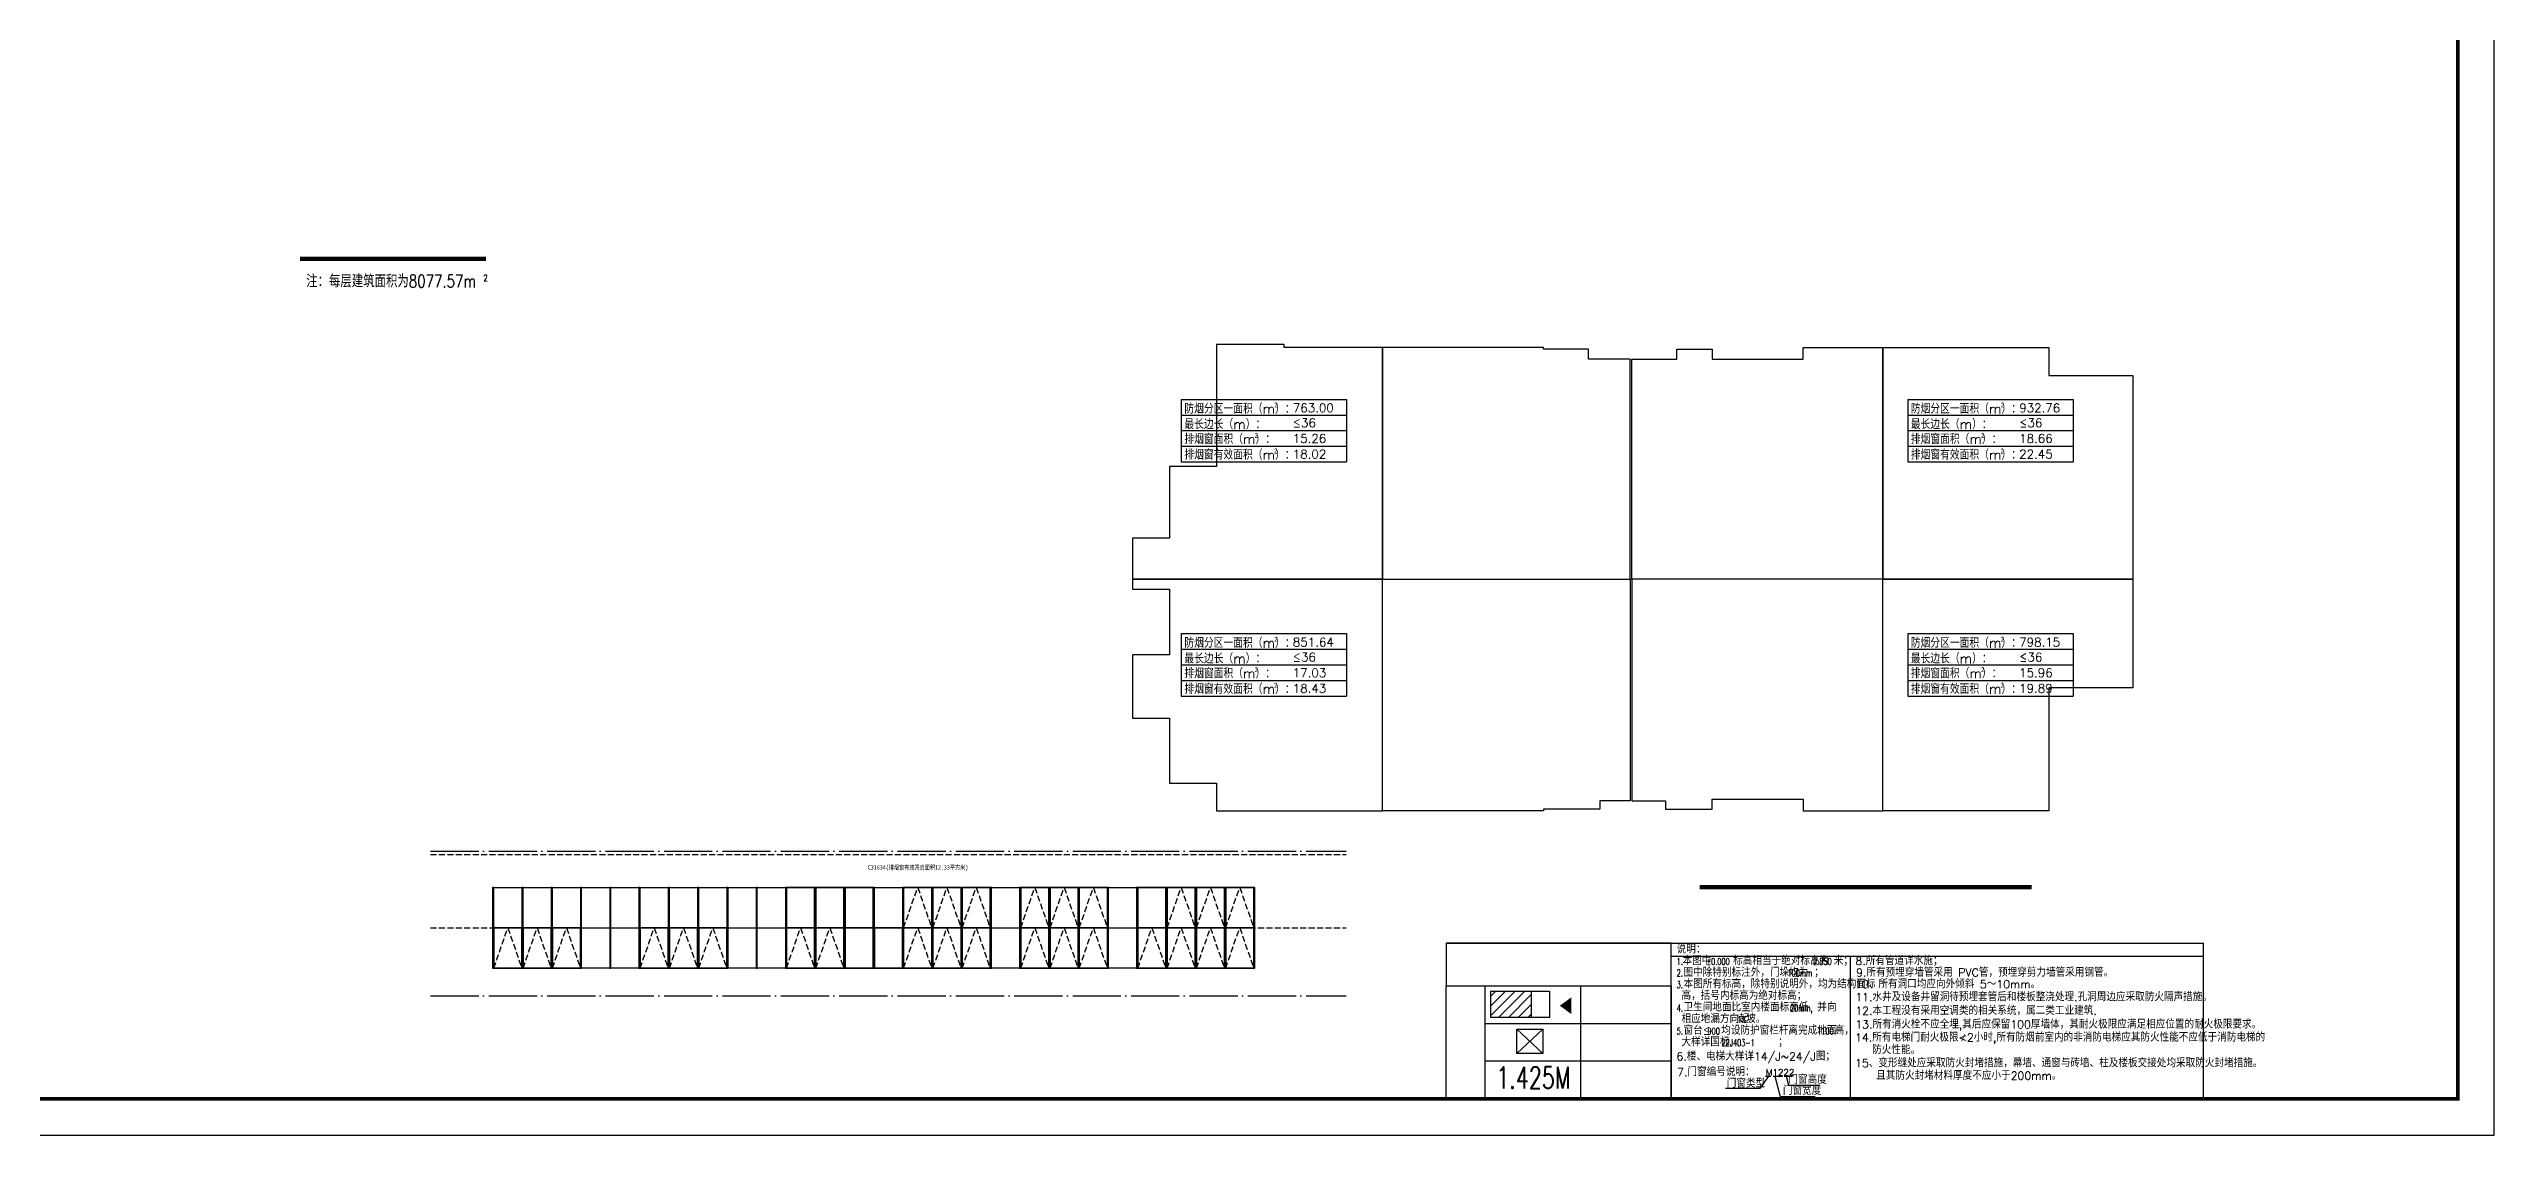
# Model space of a CAD drawing. Extents: x 6843040 to 15500510, y -6507076 to -4940511.
# Drawn here: x 8927249 to 9028604, y -5601001 to -5555980 of the extents above; entities that cross this region are included whole.
import ezdxf

# ---------------------------------------------------------------- set-up
doc = ezdxf.new("R2010")
doc.units = 0
doc.header["$LTSCALE"] = 1000
doc.header["$MEASUREMENT"] = 0
doc.linetypes.add('DASH', pattern=[0.35, 0.25, -0.1])
doc.linetypes.add('DOTE', pattern=[2.42, 2, -0.2, 0.02, -0.2])
doc.layers.add('-有效面积', color=6, linetype='Continuous', plot=False)
for name, color, linetype in [('AC-文字', 3, 'Continuous'), ('DIM_SYMB', 3, 'Continuous'), ('DOTE', 8, 'DOTE'), ('E_LINE_6', 11, 'Continuous'), ('plan-1', 40, 'Continuous'), ('PUB_TEXT', 7, 'Continuous'), ('PUB_TITLE', 4, 'Continuous'), ('TEXT', 7, 'Continuous'), ('WINDOW', 4, 'Continuous'), ('防火分区线', 2, 'Continuous')]:
    doc.layers.add(name, color=color, linetype=linetype)
doc.layers.add('公共层-表格', color=3, linetype='Continuous', lineweight=25)
doc.styles.add('-宋体', font='', dxfattribs={"width": 0.8})
doc.styles.add('_HZTXT', font='SIMPLEX', dxfattribs={"width": 0.9, "bigfont": 'HZTXT'})
doc.styles.add('_TCH_DIM', font='SIMPLEX', dxfattribs={"bigfont": 'GBCBIG'})
doc.styles.add('DIM_FONT', font='SIMPLEX', dxfattribs={"width": 0.7, "bigfont": 'GBCBIG'})
doc.styles.get("Standard").update_dxf_attribs({"font": 'gbenor.shx', "bigfont": 'gbcbig.shx'})
doc.styles.get('-宋体').set_extended_font_data('SimSun')

# ---------------------------------------------------------------- blocks, each defined once
blk = doc.blocks.new('5py')
at = {"layer": '-有效面积'}
for points in [[(8841769, -5107413), (8841769, -5076113), (8829019, -5076113), (8829019, -5075713), (8820269, -5075713), (8820269, -5091513), (8814169, -5091513), (8814169, -5100813), (8809369, -5100813), (8809369, -5106113), (8841769, -5106113)], [(8809369, -5106113), (8809369, -5107413), (8814169, -5107413), (8814169, -5115913), (8809369, -5115913), (8809369, -5124113), (8814169, -5124113), (8814169, -5132513), (8820269, -5132513), (8820269, -5136113), (8841769, -5136113), (8841769, -5106113), (8809369, -5106113)]]:
    blk.add_lwpolyline(points, dxfattribs=at)
for points in [[(8873844, -5106113), (8873844, -5077613), (8868444, -5077613), (8868444, -5076313), (8862619, -5076313), (8862619, -5076113), (8841769, -5076113), (8841769, -5106113)], [(8874044, -5106113), (8874044, -5077613), (8879894, -5077613), (8879894, -5076313), (8884469, -5076313), (8884469, -5077613), (8896269, -5077613), (8896269, -5076113), (8906569, -5076113), (8906569, -5106113)], [(8906569, -5076113), (8928069, -5076113), (8928069, -5079713), (8938969, -5079713), (8938969, -5106113), (8906569, -5106113)], [(8841769, -5106113), (8873844, -5106113), (8873844, -5134814), (8869919, -5134814), (8869919, -5135913), (8862619, -5135913), (8862619, -5136113), (8841769, -5136113)], [(8906569, -5106113), (8874044, -5106113), (8874044, -5134814), (8878419, -5134814), (8878419, -5135913), (8884469, -5135913), (8884469, -5134613), (8896269, -5134613), (8896269, -5136113), (8906569, -5136113)], [(8906569, -5106113), (8938969, -5106113), (8938969, -5120164), (8928069, -5120164), (8928069, -5136113), (8906569, -5136113)]]:
    blk.add_lwpolyline(points, close=True, dxfattribs=at)
blk = doc.blocks.new('298889')
h = blk.add_hatch()
h.set_pattern_fill('ANSI31', color=8, scale=200, style=0)
h.set_pattern_definition([(45, (205213.04, 6224.37), (-224.5064, 224.5064), [])])
h.paths.add_polyline_path([(175842, 366488), (173981, 366488), (173981, 365276), (175842, 365276)])
for p, q in [((173706, 366739), (173706, 361544)), ((178111, 366739), (178111, 361544)), ((173706, 365008), (182306, 365008)), ((173706, 363276), (182306, 363276))]:
    blk.add_line(p, q)
at = {"color": 8}
blk.add_line((174452, 363276), (182306, 363276), dxfattribs=at)
blk.add_lwpolyline([(171915, 368702), (182306, 368702)])
for points in [[(171915, 366739), (182306, 366739), (182306, 368702), (171915, 368702)], [(171915, 366739), (182306, 366739), (182306, 361544), (171915, 361544)]]:
    blk.add_lwpolyline(points, close=True)
at = {"layer": '防火分区线'}
for p, q in [((175842, 366488), (175842, 365276)), ((176374, 364743), (175173, 363619)), ((175173, 364743), (176374, 363619))]:
    blk.add_line(p, q, dxfattribs=at)
for points in [[(173981, 366488), (176682, 366488), (176682, 365276), (173981, 365276)], [(175173, 364743), (176374, 364743), (176374, 363619), (175173, 363619)]]:
    blk.add_lwpolyline(points, close=True, dxfattribs=at)
blk.add_lwpolyline([(177161, 365823, 0, 768, 0), (177689, 365823, 768, 768, 0)], format="xyseb", dxfattribs=at)
at = {"layer": 'PUB_TEXT', "style": 'DIM_FONT', "width": 0.7}
blk.add_text('1.425M', height=1000, dxfattribs=at).set_placement((174230, 362003))
blk = doc.blocks.new('rerer')
at = {"layer": 'PUB_TEXT'}
for p, q in [((13576247, 1331561), (13575884, 1331048)), ((13576122, 1331561), (13576334, 1331561)), ((13576431, 1331561), (13576820, 1331561)), ((13576503, 1331561), (13576726, 1330721)), ((13576885, 1331561), (13577233, 1331561)), ((13576967, 1331561), (13577064, 1331179)), ((13575884, 1331048), (13574470, 1331048)), ((13576726, 1330721), (13578166, 1330721)), ((13577064, 1331179), (13578357, 1331179))]:
    blk.add_line(p, q, dxfattribs=at)
at = {"layer": 'WINDOW'}
for p, q in [((13572233, 1330640), (13572233, 1337035)), ((13572233, 1337035), (13594180, 1337035)), ((13572233, 1336507), (13594180, 1336507)), ((13579614, 1336507), (13579614, 1330640)), ((13594180, 1330640), (13594180, 1337035)), ((13594180, 1330640), (13572233, 1330640))]:
    blk.add_line(p, q, dxfattribs=at)
at = {"layer": 'PUB_TEXT', "style": '_HZTXT'}
for s, height, p in [('说明：', 330, (13572456, 1336622)), ('本图中', 330, (13572701, 1336143)), ('标高相当于绝对标高为', 330, (13574785, 1336143)), ('米；', 330, (13578933, 1336143)), ('8.所有管道详水施；', 330, (13579831, 1336143)), ('本图所有标高，除特别说明外，均为结构面标', 330, (13572739, 1335186)), ('图中除特别标注外，门垛均为', 330, (13572739, 1335665)), ('；', 330, (13578122, 1335665)), ('10、所有洞口均应向外倾斜 5～10mm。', 330, (13579813, 1335186)), ('9.所有预埋穿墙管采用 PVC管，预埋穿剪力墙管采用钢管。', 330, (13579855, 1335665)), ('高，括号内标高为绝对标高；', 330, (13572655, 1334708)), ('卫生间地面比室内楼面标高低', 330, (13572739, 1334229)), ('并向', 330, (13578256, 1334229)), ('11.水井及设备井留洞待预埋套管后和楼板整浇处理.孔洞周边应采取防火隔声措施。', 330, (13579824, 1334654)), ('12.本工程没有采用空调类的相关系统，属二类工业建筑.', 330, (13579824, 1334089)), ('相应地漏方向起', 330, (13572655, 1333751)), ('窗台≤', 330, (13572739, 1333272)), ('均设防护窗栏杆离完成地面', 330, (13574294, 1333272)), ('坡。', 330, (13575324, 1333751)), ('高，', 330, (13578971, 1333272)), ('14.所有电梯门耐火极限≮2小时,所有防烟前室内的非消防电梯应其防火性能不应低于消防电梯的', 330, (13579813, 1332987)), ('13.所有消火栓不应全埋,其后应保留100厚墙体，其耐火极限应满足相应位置的耐火极限要求。', 330, (13579824, 1333524)), ('6.楼、电梯大样详14/J~24/J图； ', 330, (13572449, 1332204)), ('大样详国标', 330, (13572655, 1332794)), ('；', 330, (13576638, 1332794)), ('15、变形缝处应采取防火封堵措施，幕墙、通窗与砖墙、柱及楼板交接处均采取防火封堵措施。', 330, (13579813, 1331931)), ('防火性能。', 330, (13580517, 1332471)), ('7.门窗编号说明：', 330, (13572474, 1331561)), ('门窗类型', 330, (13574521, 1331087)), ('M1222', 264, (13576135, 1331580)), ('门窗高度', 330, (13577064, 1331246)), ('且其防火封堵材料厚度不应小于200mm。', 330, (13580686, 1331412)), ('门窗宽度', 330, (13576837, 1330789))]:
    blk.add_text(s, height=height, dxfattribs=at).set_placement(p)
at = {"layer": 'PUB_TEXT', "style": '_HZTXT', "width": 0.697674}
for s, p in [('1.', (13572456, 1336143)), ('%%P0.000', (13573691, 1336143)), ('2.850', (13578085, 1336143)), ('2.', (13572456, 1335665)), ('3.', (13572456, 1335186)), ('100mm', (13577029, 1335665)), ('4.', (13572456, 1334229)), ('20mm,', (13577132, 1334229)), ('5.', (13572456, 1333272)), ('900', (13573729, 1333272)), ('1%', (13574965, 1333751)), ('1100', (13578254, 1333272)), ('22J403-1', (13574305, 1332794))]:
    blk.add_text(s, height=283.8, dxfattribs=at).set_placement(p)

msp = doc.modelspace()

# ---------------------------------------------------------------- linework, layer by layer
at = {"layer": 'DIM_SYMB', "const_width": 175}
for points in [[(8937651.3, -5564679.4), (8945361.7, -5564679.4)], [(8995677.5, -5590727), (9009436.7, -5590727)]]:
    msp.add_lwpolyline(points, dxfattribs=at)
at = {"layer": 'DOTE'}
for p, q in [((8943066.4, -5589235.1), (8981019.1, -5589235.1)), ((8943066.4, -5595235.1), (8981019.1, -5595235.1))]:
    msp.add_line(p, q, dxfattribs=at)
at = {"layer": 'DOTE', "linetype": 'DASH'}
for p, q in [((8943066.4, -5589365.1), (8981019.1, -5589365.1)), ((8943066.4, -5592410.1), (8981019.1, -5592410.1))]:
    msp.add_line(p, q, dxfattribs=at)
at = {"layer": 'E_LINE_6'}
for points in [[(8945691.1, -5590735.1), (8945641.1, -5590735.1), (8945641.1, -5594085.1), (8945691.1, -5594085.1)], [(8946904.6, -5590735.1), (8946854.6, -5590735.1), (8946854.6, -5594085.1), (8946904.6, -5594085.1)], [(8948118.1, -5590735.1), (8948068.1, -5590735.1), (8948068.1, -5594085.1), (8948118.1, -5594085.1)], [(8949331.5, -5590735.1), (8949281.5, -5590735.1), (8949281.5, -5594085.1), (8949331.5, -5594085.1)], [(8950545, -5590735.1), (8950495, -5590735.1), (8950495, -5594085.1), (8950545, -5594085.1)], [(8951758.5, -5590735.1), (8951708.5, -5590735.1), (8951708.5, -5594085.1), (8951758.5, -5594085.1)], [(8952971.9, -5590735.1), (8952921.9, -5590735.1), (8952921.9, -5594085.1), (8952971.9, -5594085.1)], [(8954185.4, -5590735.1), (8954135.4, -5590735.1), (8954135.4, -5594085.1), (8954185.4, -5594085.1)], [(8955398.8, -5590735.1), (8955348.8, -5590735.1), (8955348.8, -5594085.1), (8955398.8, -5594085.1)], [(8956612.3, -5590735.1), (8956562.3, -5590735.1), (8956562.3, -5594085.1), (8956612.3, -5594085.1)], [(8957825.8, -5590735.1), (8957775.8, -5590735.1), (8957775.8, -5594085.1), (8957825.8, -5594085.1)], [(8959039.2, -5590735.1), (8958989.2, -5590735.1), (8958989.2, -5594085.1), (8959039.2, -5594085.1)], [(8960252.7, -5590735.1), (8960202.7, -5590735.1), (8960202.7, -5594085.1), (8960252.7, -5594085.1)], [(8961466.1, -5590735.1), (8961416.1, -5590735.1), (8961416.1, -5594085.1), (8961466.1, -5594085.1)], [(8962679.6, -5590735.1), (8962629.6, -5590735.1), (8962629.6, -5594085.1), (8962679.6, -5594085.1)], [(8963893.1, -5590735.1), (8963843.1, -5590735.1), (8963843.1, -5594085.1), (8963893.1, -5594085.1)], [(8966320, -5590735.1), (8966270, -5590735.1), (8966270, -5594085.1), (8966320, -5594085.1)], [(8967533.5, -5590735.1), (8967483.5, -5590735.1), (8967483.5, -5594085.1), (8967533.5, -5594085.1)], [(8968746.9, -5590735.1), (8968696.9, -5590735.1), (8968696.9, -5594085.1), (8968746.9, -5594085.1)], [(8969960.4, -5590735.1), (8969910.4, -5590735.1), (8969910.4, -5594085.1), (8969960.4, -5594085.1)], [(8971173.8, -5590735.1), (8971123.8, -5590735.1), (8971123.8, -5594085.1), (8971173.8, -5594085.1)], [(8972387.3, -5590735.1), (8972337.3, -5590735.1), (8972337.3, -5594085.1), (8972387.3, -5594085.1)], [(8973600.8, -5590735.1), (8973550.8, -5590735.1), (8973550.8, -5594085.1), (8973600.8, -5594085.1)], [(8974814.2, -5590735.1), (8974764.2, -5590735.1), (8974764.2, -5594085.1), (8974814.2, -5594085.1)], [(8976027.7, -5590735.1), (8975977.7, -5590735.1), (8975977.7, -5594085.1), (8976027.7, -5594085.1)], [(8977241.1, -5590735.1), (8977191.1, -5590735.1), (8977191.1, -5594085.1), (8977241.1, -5594085.1)]]:
    msp.add_lwpolyline(points, close=True, dxfattribs=at)
at = {"layer": 'PUB_TITLE'}
msp.add_lwpolyline([(8850254.4, -5601001.4), (9028604.4, -5601001.4), (9028604.4, -5474851.4), (8850254.4, -5474851.4)], close=True, dxfattribs=at)
at = {"layer": 'PUB_TITLE', "const_width": 150}
msp.add_lwpolyline([(8854004.4, -5599501.4), (9027104.4, -5599501.4), (9027104.4, -5476351.4), (8854004.4, -5476351.4)], close=True, dxfattribs=at)
at = {"layer": 'WINDOW'}
for points in [[(8945641.1, -5590735.1), (8977241.1, -5590735.1)], [(8945641.1, -5592410.1), (8977241.1, -5592410.1)], [(8977241.1, -5594085.1), (8945641.1, -5594085.1)]]:
    msp.add_lwpolyline(points, dxfattribs=at)
for points in [[(8957825.8, -5592410.1), (8958989.2, -5592410.1), (8958989.2, -5590735.1), (8957825.8, -5590735.1)], [(8959039.2, -5592410.1), (8960202.7, -5592410.1), (8960202.7, -5590735.1), (8959039.2, -5590735.1)], [(8960252.7, -5592410.1), (8961416.1, -5592410.1), (8961416.1, -5590735.1), (8960252.7, -5590735.1)], [(8962679.6, -5592410.1), (8963843.1, -5592410.1), (8963843.1, -5590735.1), (8962679.6, -5590735.1)], [(8963893.1, -5592410.1), (8965056.5, -5592410.1), (8965056.5, -5590735.1), (8963893.1, -5590735.1)], [(8965106.5, -5592410.1), (8966270, -5592410.1), (8966270, -5590735.1), (8965106.5, -5590735.1)], [(8967533.5, -5592410.1), (8968696.9, -5592410.1), (8968696.9, -5590735.1), (8967533.5, -5590735.1)], [(8968746.9, -5592410.1), (8969910.4, -5592410.1), (8969910.4, -5590735.1), (8968746.9, -5590735.1)], [(8969960.4, -5592410.1), (8971123.8, -5592410.1), (8971123.8, -5590735.1), (8969960.4, -5590735.1)], [(8972387.3, -5592410.1), (8973550.8, -5592410.1), (8973550.8, -5590735.1), (8972387.3, -5590735.1)], [(8973600.8, -5592410.1), (8974764.2, -5592410.1), (8974764.2, -5590735.1), (8973600.8, -5590735.1)], [(8974814.2, -5592410.1), (8975977.7, -5592410.1), (8975977.7, -5590735.1), (8974814.2, -5590735.1)], [(8976027.7, -5592410.1), (8977191.1, -5592410.1), (8977191.1, -5590735.1), (8976027.7, -5590735.1)], [(8945691.1, -5594085.1), (8946854.6, -5594085.1), (8946854.6, -5592410.1), (8945691.1, -5592410.1)], [(8946904.6, -5594085.1), (8948068.1, -5594085.1), (8948068.1, -5592410.1), (8946904.6, -5592410.1)], [(8948118.1, -5594085.1), (8949281.5, -5594085.1), (8949281.5, -5592410.1), (8948118.1, -5592410.1)], [(8951758.5, -5594085.1), (8952921.9, -5594085.1), (8952921.9, -5592410.1), (8951758.5, -5592410.1)], [(8952971.9, -5594085.1), (8954135.4, -5594085.1), (8954135.4, -5592410.1), (8952971.9, -5592410.1)], [(8954185.4, -5594085.1), (8955348.8, -5594085.1), (8955348.8, -5592410.1), (8954185.4, -5592410.1)], [(8957825.8, -5594085.1), (8958989.2, -5594085.1), (8958989.2, -5592410.1), (8957825.8, -5592410.1)], [(8959039.2, -5594085.1), (8960202.7, -5594085.1), (8960202.7, -5592410.1), (8959039.2, -5592410.1)], [(8960252.7, -5594085.1), (8961416.1, -5594085.1), (8961416.1, -5592410.1), (8960252.7, -5592410.1)], [(8961466.1, -5594085.1), (8962629.6, -5594085.1), (8962629.6, -5592410.1), (8961466.1, -5592410.1)], [(8962679.6, -5594085.1), (8963843.1, -5594085.1), (8963843.1, -5592410.1), (8962679.6, -5592410.1)], [(8963893.1, -5594085.1), (8965056.5, -5594085.1), (8965056.5, -5592410.1), (8963893.1, -5592410.1)], [(8965106.5, -5594085.1), (8966270, -5594085.1), (8966270, -5592410.1), (8965106.5, -5592410.1)], [(8967533.5, -5594085.1), (8968696.9, -5594085.1), (8968696.9, -5592410.1), (8967533.5, -5592410.1)], [(8968746.9, -5594085.1), (8969910.4, -5594085.1), (8969910.4, -5592410.1), (8968746.9, -5592410.1)], [(8969960.4, -5594085.1), (8971123.8, -5594085.1), (8971123.8, -5592410.1), (8969960.4, -5592410.1)], [(8972387.3, -5594085.1), (8973550.8, -5594085.1), (8973550.8, -5592410.1), (8972387.3, -5592410.1)], [(8973600.8, -5594085.1), (8974764.2, -5594085.1), (8974764.2, -5592410.1), (8973600.8, -5592410.1)], [(8974814.2, -5594085.1), (8975977.7, -5594085.1), (8975977.7, -5592410.1), (8974814.2, -5592410.1)], [(8976027.7, -5594085.1), (8977191.1, -5594085.1), (8977191.1, -5592410.1), (8976027.7, -5592410.1)]]:
    msp.add_lwpolyline(points, close=True, dxfattribs=at)
at = {"layer": 'WINDOW', "color": 8, "linetype": 'DASH'}
for points in [[(8962679.6, -5592410.1), (8963261.3, -5590735.1), (8963843.1, -5592410.1)], [(8963893.1, -5592410.1), (8964474.8, -5590735.1), (8965056.5, -5592410.1)], [(8965106.5, -5592410.1), (8965688.3, -5590735.1), (8966270, -5592410.1)], [(8967533.5, -5592410.1), (8968115.2, -5590735.1), (8968696.9, -5592410.1)], [(8968746.9, -5592410.1), (8969328.6, -5590735.1), (8969910.4, -5592410.1)], [(8969960.4, -5592410.1), (8970542.1, -5590735.1), (8971123.8, -5592410.1)], [(8973600.8, -5592410.1), (8974182.5, -5590735.1), (8974764.2, -5592410.1)], [(8974814.2, -5592410.1), (8975396, -5590735.1), (8975977.7, -5592410.1)], [(8976027.7, -5592410.1), (8976609.4, -5590735.1), (8977191.1, -5592410.1)], [(8945691.1, -5594085.1), (8946272.9, -5592410.1), (8946854.6, -5594085.1)], [(8946904.6, -5594085.1), (8947486.3, -5592410.1), (8948068.1, -5594085.1)], [(8948118.1, -5594085.1), (8948699.8, -5592410.1), (8949281.5, -5594085.1)], [(8951758.5, -5594085.1), (8952340.2, -5592410.1), (8952921.9, -5594085.1)], [(8952971.9, -5594085.1), (8953553.6, -5592410.1), (8954135.4, -5594085.1)], [(8954185.4, -5594085.1), (8954767.1, -5592410.1), (8955348.8, -5594085.1)], [(8957825.8, -5594085.1), (8958407.5, -5592410.1), (8958989.2, -5594085.1)], [(8959039.2, -5594085.1), (8959621, -5592410.1), (8960202.7, -5594085.1)], [(8962679.6, -5594085.1), (8963261.3, -5592410.1), (8963843.1, -5594085.1)], [(8963893.1, -5594085.1), (8964474.8, -5592410.1), (8965056.5, -5594085.1)], [(8965106.5, -5594085.1), (8965688.3, -5592410.1), (8966270, -5594085.1)], [(8967533.5, -5594085.1), (8968115.2, -5592410.1), (8968696.9, -5594085.1)], [(8968746.9, -5594085.1), (8969328.6, -5592410.1), (8969910.4, -5594085.1)], [(8969960.4, -5594085.1), (8970542.1, -5592410.1), (8971123.8, -5594085.1)], [(8972387.3, -5594085.1), (8972969, -5592410.1), (8973550.8, -5594085.1)], [(8973600.8, -5594085.1), (8974182.5, -5592410.1), (8974764.2, -5594085.1)], [(8974814.2, -5594085.1), (8975396, -5592410.1), (8975977.7, -5594085.1)], [(8976027.7, -5594085.1), (8976609.4, -5592410.1), (8977191.1, -5594085.1)]]:
    msp.add_lwpolyline(points, dxfattribs=at)
at = {"layer": '公共层-表格'}
for p, q in [((8974188.4, -5570506.2), (8974188.4, -5573097.5)), ((8974188.4, -5570506.2), (8981040.3, -5570506.2)), ((8974188.4, -5571154), (8981040.3, -5571154)), ((8981040.3, -5570506.2), (8981040.3, -5573097.5)), ((9004298.3, -5570506.2), (9004298.3, -5573097.5)), ((9004298.3, -5570506.2), (9011150.2, -5570506.2)), ((9004298.3, -5571154), (9011150.2, -5571154)), ((9011150.2, -5570506.2), (9011150.2, -5573097.5)), ((8974188.4, -5571801.9), (8981040.3, -5571801.9)), ((8974188.4, -5572449.7), (8981040.3, -5572449.7)), ((9004298.3, -5571801.9), (9011150.2, -5571801.9)), ((9004298.3, -5572449.7), (9011150.2, -5572449.7)), ((8974188.4, -5573097.5), (8981040.3, -5573097.5)), ((9004298.3, -5573097.5), (9011150.2, -5573097.5)), ((8974188.4, -5580215.3), (8974188.4, -5582806.6)), ((8974188.4, -5580215.3), (8981040.3, -5580215.3)), ((8981040.3, -5580215.3), (8981040.3, -5582806.6)), ((9004298.3, -5580215.3), (9004298.3, -5582806.6)), ((9004298.3, -5580215.3), (9011150.2, -5580215.3)), ((9011150.2, -5580215.3), (9011150.2, -5582806.6)), ((8974188.4, -5580863.1), (8981040.3, -5580863.1)), ((8974188.4, -5581510.9), (8981040.3, -5581510.9)), ((9004298.3, -5580863.1), (9011150.2, -5580863.1)), ((9004298.3, -5581510.9), (9011150.2, -5581510.9)), ((8974188.4, -5582158.8), (8981040.3, -5582158.8)), ((9004298.3, -5582158.8), (9011150.2, -5582158.8)), ((8974188.4, -5582806.6), (8981040.3, -5582806.6)), ((9004298.3, -5582806.6), (9011150.2, -5582806.6))]:
    msp.add_line(p, q, dxfattribs=at)

# ---------------------------------------------------------------- block references
for name, p, xscale, yscale, zscale in [('298889', (8830823.3, -5924073.5), 0.8978000000000002, 0.8978000000000002, 0.8978000000000002), ('rerer', (-4645596.4, -6936773), 1.005, 1.005, 1.005)]:
    msp.add_blockref(name, p, dxfattribs=dict(xscale=xscale, yscale=yscale, zscale=zscale))
at = {"layer": 'plan-1', "xscale": 0.3200000000000001, "yscale": 0.3200000000000001, "zscale": 0.3200000000000001}
msp.add_blockref('5py', (6153163.1, -3944003.6), dxfattribs=at)

# ---------------------------------------------------------------- texts
at = {"layer": 'AC-文字', "style": '_HZTXT'}
for s, height, p in [('最长边长（m）：', 404.89, (8974314.8, -5571741.5)), ('防烟分区一面积（m）： ', 404.893, (8974314.8, -5571093.7)), ('最长边长（m）：', 404.89, (9004424.7, -5571741.5)), ('防烟分区一面积（m）： ', 404.893, (9004424.7, -5571093.7)), ('排烟窗面积（m）： ', 404.89, (8974314.8, -5572354.9)), ('排烟窗面积（m）： ', 404.89, (9004424.7, -5572354.9)), ('排烟窗有效面积（m）： ', 404.893, (8974314.8, -5573002.7)), ('排烟窗有效面积（m）： ', 404.893, (9004424.7, -5573002.7)), ('防烟分区一面积（m）： ', 404.893, (8974314.8, -5580802.7)), ('防烟分区一面积（m）： ', 404.893, (9004424.7, -5580802.7)), ('排烟窗面积（m）： ', 404.89, (8974314.8, -5582063.9)), ('最长边长（m）：', 404.89, (8974314.8, -5581450.6)), ('排烟窗面积（m）： ', 404.89, (9004424.7, -5582063.9)), ('最长边长（m）：', 404.89, (9004424.7, -5581450.6)), ('排烟窗有效面积（m）： ', 404.893, (8974314.8, -5582711.8)), ('排烟窗有效面积（m）： ', 404.893, (9004424.7, -5582711.8))]:
    msp.add_text(s, height=height, dxfattribs=at).set_placement(p)
at = {"layer": 'PUB_TEXT', "style": '_HZTXT'}
for s, height, width, p in [('注：每层建筑面积为', 525, 0.9, (8937914.3, -5565866.5)), ('8077.57m', 525, 0.774, (8942166.8, -5565866.5)), ('2', 262.5, 0.774, (8945262.8, -5565604))]:
    msp.add_text(s, height=height, dxfattribs=dict(at, width=width)).set_placement(p)
at = {"layer": 'TEXT', "color": 0, "style": '-宋体', "width": 0.8}
msp.add_text('C31634(排烟窗有效开启面积12.33平方米)', height=189.873, dxfattribs=at).set_placement((8961195.8, -5590001.4))
at = {"layer": '公共层-表格'}
for p in [(8978039.6, -5570841), (9008149.5, -5570841), (8977223.1, -5572102.2), (9007333, -5572102.2), (8978028.5, -5572750), (9008138.4, -5572750), (8978039.6, -5580550.1), (9008149.5, -5580550.1), (8977223.1, -5581811.3), (9007333, -5581811.3), (8978028.5, -5582459.1), (9008138.4, -5582459.1)]:
    msp.add_text('2', height=202.4, dxfattribs=at).set_placement(p)
at = {"layer": '公共层-表格', "style": '_TCH_DIM'}
for s, p in [('763.00', (8978811.1, -5571041.2)), ('≤36', (8978811.1, -5571660.7)), ('932.76', (9008921, -5571041.2)), ('≤36', (9008921, -5571660.7)), ('15.26', (8978807.7, -5572308.5)), ('18.66', (9008917.6, -5572308.5)), ('18.02', (8978807.7, -5572956.4)), ('22.45', (9008917.6, -5572956.4)), ('851.64', (8978811.1, -5580750.3)), ('798.15', (9008921, -5580750.3)), ('≤36', (8978811.1, -5581369.8)), ('≤36', (9008921, -5581369.8)), ('17.03', (8978807.7, -5582017.6)), ('18.43', (8978807.7, -5582665.4)), ('15.96', (9008917.6, -5582017.6)), ('19.89', (9008917.6, -5582665.4))]:
    msp.add_text(s, height=360, dxfattribs=at).set_placement(p)

doc.saveas('drawing.dxf')
